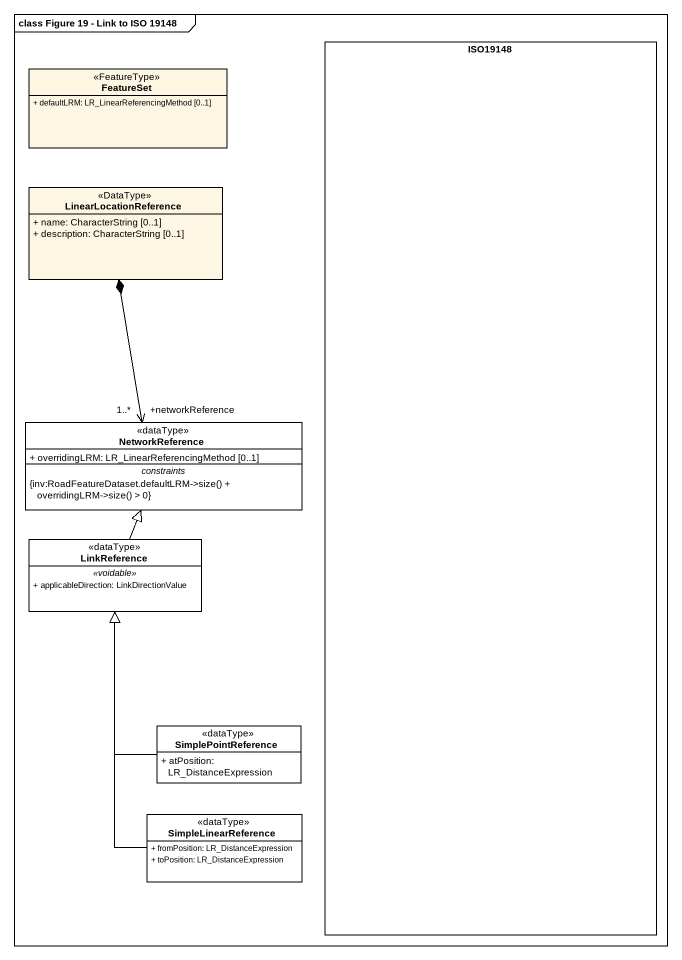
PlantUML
@startuml
mainframe class Figure 19 - Link to ISO 19148
allowmixing
hide circle
hide empty members
skinparam classAttributeIconSize 0
rectangle ISO19148
class FeatureSet <<FeatureType>> {
  + defaultLRM: LR_LinearReferencingMethod [0..1]
}
class LinearLocationReference <<DataType>> {
  + name: CharacterString [0..1]
  + description: CharacterString [0..1]
}
class NetworkReference <<dataType>> #FFFFFF {
  + overridingLRM: LR_LinearReferencingMethod [0..1]
  -- constraints --
  {field} {inv:RoadFeatureDataset.defaultLRM->size() + overridingLRM->size() > 0}
}
class LinkReference <<dataType>> #FFFFFF {
  .. <<voidable>> ..
  + applicableDirection: LinkDirectionValue
}
class SimplePointReference <<dataType>> #FFFFFF {
  + atPosition: LR_DistanceExpression
}
class SimpleLinearReference <<dataType>> #FFFFFF {
  + fromPosition: LR_DistanceExpression
  + toPosition: LR_DistanceExpression
}
NetworkReference "+networkReference\n1..*" <-up-* LinearLocationReference
LinkReference -up-|> NetworkReference
SimplePointReference -up-|> LinkReference
SimpleLinearReference -up-|> LinkReference
@enduml
